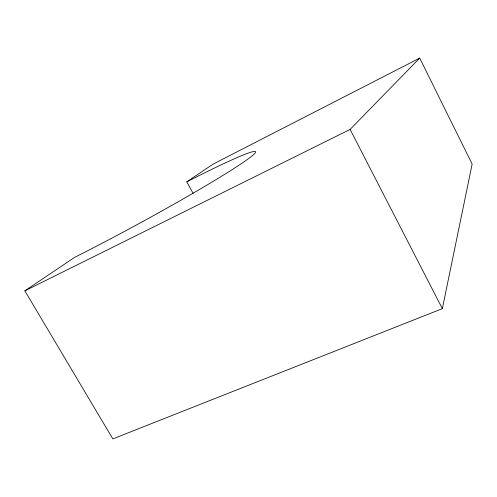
<?xml version="1.0" encoding="UTF-8"?>
<svg xmlns="http://www.w3.org/2000/svg" width="497" height="497" viewBox="0 0 497 497"><rect width="100%" height="100%" fill="white"/><g stroke="black" fill="none" stroke-linecap="round" stroke-linejoin="round"><path stroke-width="0.75" d="M186.766 181.846A135.712 7.275 -28.6 0 1 241.567 163.488A135.712 7.275 -28.6 0 1 74.593 257.365L24.85 290.851L112.831 438.894L442.342 308.649L472.15 164.072L419.716 58.106L213.225 164.035L186.766 181.846L193.103 193.339M24.85 290.851L350.105 129.425L419.716 58.106M350.105 129.425L442.342 308.649"/></g></svg>
